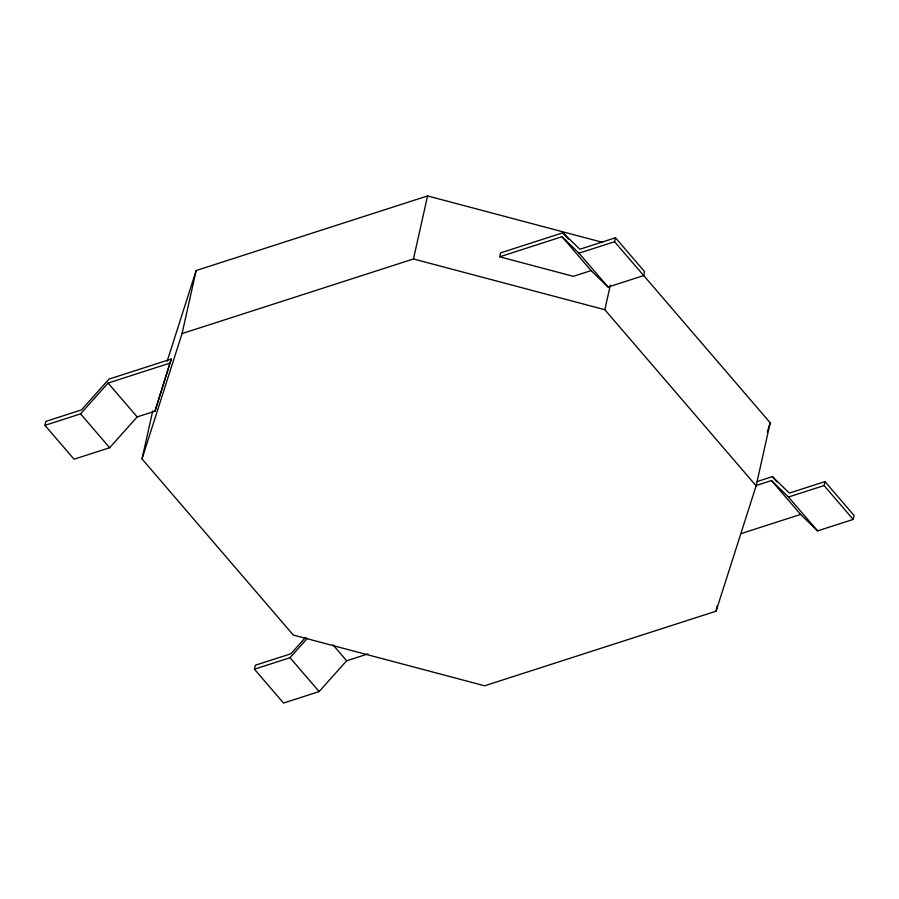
<?xml version="1.0" encoding="UTF-8"?>
<svg xmlns="http://www.w3.org/2000/svg" width="899" height="899" viewBox="0 0 899 899"><rect width="100%" height="100%" fill="white"/><g stroke="black" fill="none" stroke-linecap="round" stroke-linejoin="round"><path stroke-width="1.35" d="M44.95 425.351L45.827 421.406L81.438 409.933L108.97 379.12L171.271 359.038L154.988 411.191L137.187 416.922L109.644 447.736L74.044 459.209L44.95 425.351L80.55 413.866L108.082 383.064L170.394 362.971M643.527 275.341L770.207 422.8L756.126 485.831L716.065 611.185L484.64 685.791L293.288 635.042L141.997 458.928L152.718 410.978M154.988 411.191L171.271 359.038M141.997 458.928L182.059 333.574L196.151 270.543L427.564 195.937L602.633 242.37M367.871 653.933L346.666 660.776L319.123 691.578L283.522 703.063L254.428 669.193L255.316 665.249L290.916 653.775L305.604 637.346M182.059 333.574L413.473 258.968L427.564 195.937M499.72 256.811L500.597 252.866L562.909 232.785L579.877 249.248L615.478 237.763L644.572 271.633L643.684 275.566L608.084 287.051L591.115 270.588L562.021 236.718L499.72 256.811L573.315 276.33L591.115 270.588M643.684 275.566L614.59 241.707L615.478 237.763M756.126 485.831L604.836 309.717L610.342 285.062M716.065 611.185L717.29 605.712M756.25 485.482L771.499 480.56L800.593 514.43L817.562 530.893L853.173 519.42L824.08 485.55L824.956 481.606L789.356 493.09L772.387 476.627L757.127 481.549M853.173 519.42L854.05 515.475L824.956 481.606M167.169 361.229L196.151 270.543M767.229 432.138L770.207 422.8M254.428 669.193L290.029 657.708L307.469 638.2M562.021 236.718L578.99 253.181L614.59 241.707M771.499 480.56L788.468 497.023L824.08 485.55M740.945 533.658L800.593 514.43M413.473 258.968L604.836 309.717M562.909 232.785L568.359 239.134M772.387 476.627L776.927 481.92M578.99 253.181L608.084 287.051M788.468 497.023L817.562 530.893M108.082 383.064L137.187 416.922M333.023 644.898L346.666 660.776M80.55 413.866L109.644 447.736M290.029 657.708L319.123 691.578"/></g></svg>
